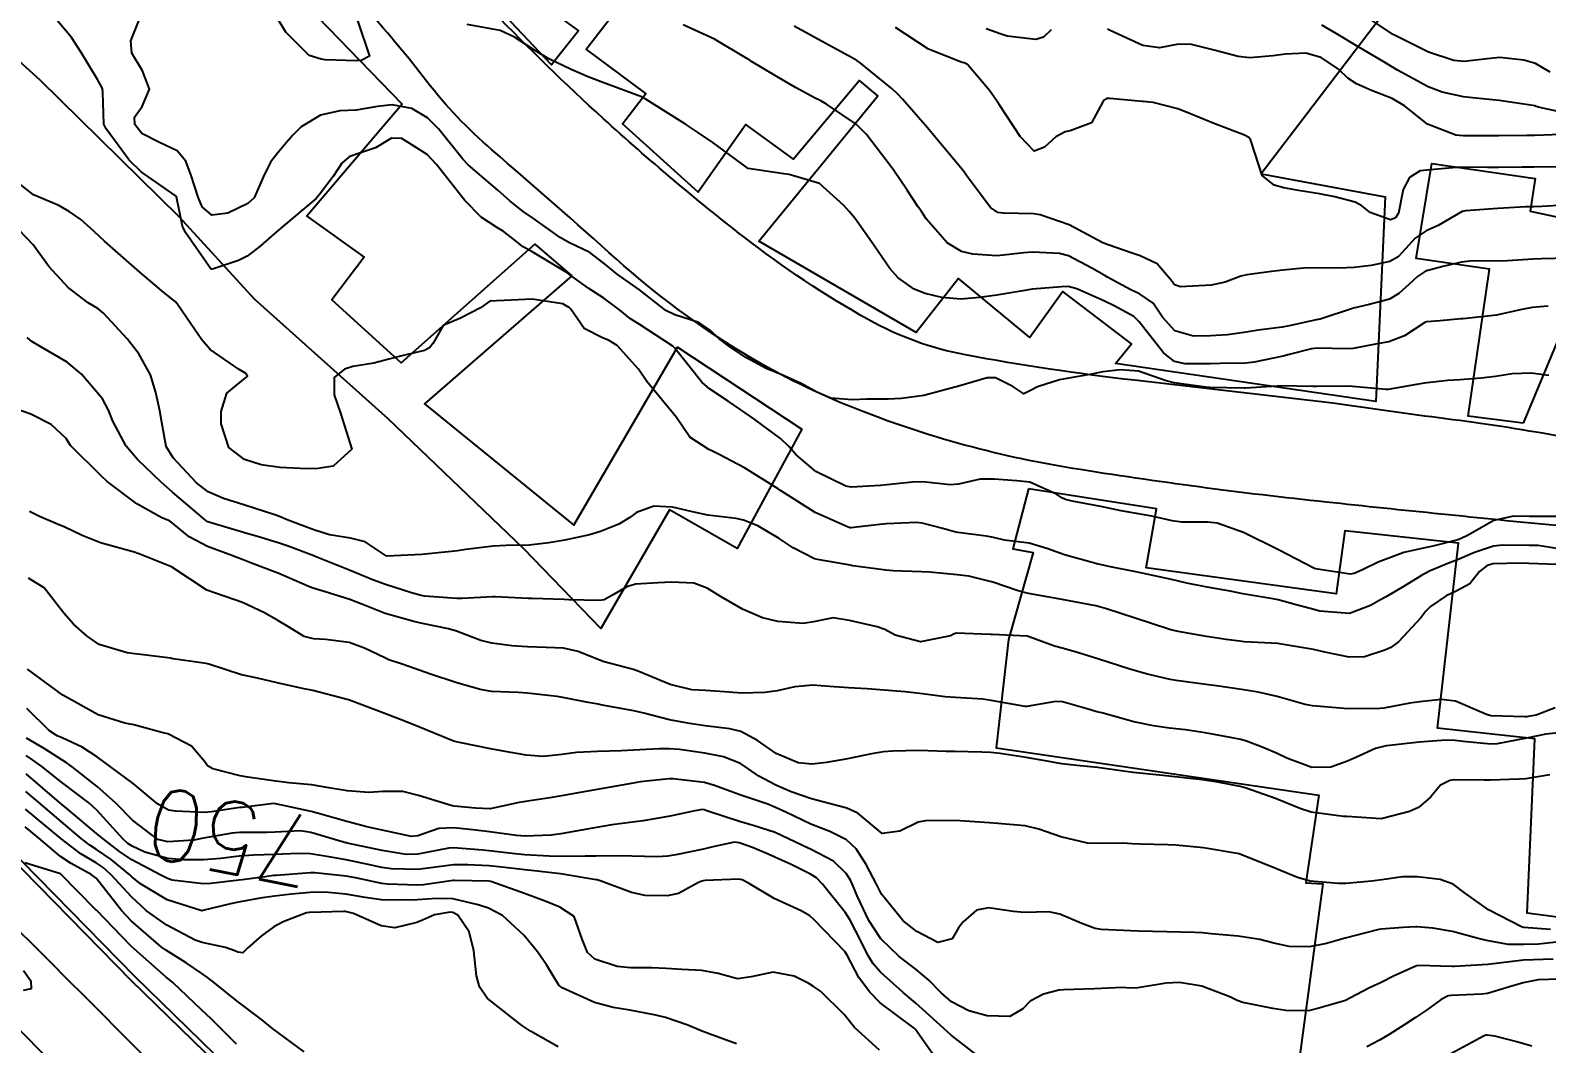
# Model space of a CAD drawing. Header units: metres. Extents: x 318500 to 325275, y 7408834 to 7428799.
# Drawn here: x 320126.9 to 320211.8, y 7410855.6 to 7410912.3 of the extents above; entities that cross this region are included whole.
import ezdxf
from ezdxf.enums import TextEntityAlignment as Align

# ---------------------------------------------------------------- set-up
doc = ezdxf.new("R2010")
doc.units = ezdxf.units.M
doc.header["$MEASUREMENT"] = 0
for name, color, linetype in [('Canaleta de Drenagem', 151, 'Continuous'), ('Cotas', 45, 'Continuous'), ('Curvas de Nivel 1m', 11, 'Continuous'), ('Curvas de Nivel 5m', 15, 'Continuous'), ('Edificações', 30, 'Continuous'), ('Linha Férrea', 20, 'Continuous'), ('Vias Primárias', 230, 'Continuous')]:
    doc.layers.add(name, color=color, linetype=linetype)
doc.styles.add('Style-STANDARD', font='STANDARD.shx')

msp = doc.modelspace()

# ---------------------------------------------------------------- linework, layer by layer
at = {"layer": 'Canaleta de Drenagem'}
for points in [[(320051.471, 7410943.227), (320053.167, 7410941.291), (320066.052, 7410926.459), (320080.409, 7410911.834), (320090.699, 7410901.694), (320109.066, 7410883.1), (320132.552, 7410859.148), (320142.208, 7410849.753, 0.059614), (320145.672, 7410847.106, -0.096877), (320147.919, 7410845.109), (320151.581, 7410841.142), (320162.317, 7410829.128), (320165.487, 7410825.806, 0.130609), (320166.723, 7410825.049, -0.093398), (320172.771, 7410821.934), (320174.042, 7410820.959), (320182.063, 7410815.136), (320187.493, 7410809.565), (320195.079, 7410801.384), (320198.405, 7410797.587, 0.385824), (320200.526, 7410797.342), (320216.392, 7410810.511)], [(320051.696, 7410943.425), (320053.393, 7410941.489), (320066.272, 7410926.663), (320080.621, 7410912.046), (320090.911, 7410901.907), (320109.28, 7410883.31), (320132.763, 7410859.36), (320142.417, 7410849.968, 0.059614), (320145.824, 7410847.365, -0.096433), (320148.149, 7410845.302), (320151.803, 7410841.344), (320162.538, 7410829.332), (320165.704, 7410826.013, 0.130609), (320166.809, 7410825.337, -0.093382), (320172.954, 7410822.171), (320174.221, 7410821.199), (320182.26, 7410815.364), (320187.71, 7410809.771), (320195.302, 7410801.585), (320198.63, 7410797.784, 0.383565), (320200.343, 7410797.58), (320216.2, 7410810.742)]]:
    msp.add_lwpolyline(points, format="xyb", dxfattribs=at)
at = {"layer": 'Curvas de Nivel 1m', "flags": 128}
for points, elevation in [([(320211.965, 7410893.015), (320210.977, 7410893.144), (320209.895, 7410893.112), (320208.974, 7410892.958), (320208.162, 7410892.862), (320206.971, 7410892.783), (320206.308, 7410892.742), (320204.967, 7410892.594), (320204.554, 7410892.516), (320202.962, 7410892.23), (320202.851, 7410892.233), (320200.964, 7410892.404), (320200.695, 7410892.424), (320198.963, 7410892.407), (320198.739, 7410892.406), (320196.964, 7410892.434), (320196.741, 7410892.426), (320194.961, 7410892.302), (320194.892, 7410892.3), (320192.961, 7410892.351), (320192.871, 7410892.351), (320190.965, 7410892.6), (320190.528, 7410892.725), (320188.974, 7410893.262), (320187.959, 7410893.342), (320186.973, 7410893.232), (320186.242, 7410893.076), (320184.967, 7410892.856), (320184.554, 7410892.778), (320183.32, 7410892.385), (320182.958, 7410892.199), (320182.552, 7410891.992), (320181.935, 7410892.405), (320180.967, 7410892.889), (320180.495, 7410892.896), (320178.96, 7410892.44), (320176.951, 7410891.9), (320175.704, 7410891.733), (320174.948, 7410891.693), (320173.763, 7410891.696), (320172.947, 7410891.658), (320171.737, 7410891.75), (320170.953, 7410892.085), (320170.076, 7410892.563), (320168.967, 7410893.067), (320168.165, 7410893.395), (320166.981, 7410894.018), (320166.083, 7410894.614), (320165.469, 7410895.097), (320164.999, 7410895.539), (320164.348, 7410895.984), (320163.008, 7410896.423), (320162.492, 7410896.665), (320161.027, 7410897.813), (320159.773, 7410898.699), (320159.049, 7410899.296), (320158.248, 7410899.912), (320157.066, 7410900.472), (320156.576, 7410900.745), (320155.08, 7410901.806), (320154.514, 7410902.198), (320153.79, 7410902.779), (320153.099, 7410903.399), (320151.421, 7410904.815), (320151.125, 7410905.128), (320149.776, 7410906.834), (320149.156, 7410907.451), (320148.273, 7410907.965), (320147.163, 7410908.175), (320146.351, 7410908.072), (320145.16, 7410907.871), (320144.233, 7410907.835), (320143.157, 7410907.591), (320142.076, 7410906.936), (320141.603, 7410906.483), (320141.135, 7410905.928), (320140.686, 7410905.397), (320140.365, 7410904.961), (320139.945, 7410904.13), (320139.439, 7410902.975), (320139.087, 7410902.643), (320137.973, 7410902.099), (320137.08, 7410901.986), (320136.531, 7410902.455), (320136.298, 7410903.012), (320135.918, 7410904.208), (320135.609, 7410905.023), (320135.128, 7410905.596), (320134.1, 7410906.081), (320133.143, 7410906.57), (320132.751, 7410907.064), (320132.735, 7410907.483), (320133.16, 7410908.077), (320133.577, 7410909.054), (320133.185, 7410910.085), (320132.59, 7410911.066), (320132.529, 7410911.748), (320133.058, 7410913.062)], 761), ([(320212.028, 7410910.008), (320211.207, 7410910.48), (320210.564, 7410910.672), (320209.212, 7410910.817), (320208.506, 7410910.755), (320207.208, 7410910.595), (320206.635, 7410910.652), (320205.215, 7410911.121), (320203.23, 7410912.12), (320201.249, 7410913.43)], 768), ([(320145.23, 7410912.9), (320145.905, 7410910.889), (320145.429, 7410910.664), (320145.196, 7410910.643), (320143.421, 7410910.694), (320143.197, 7410910.724), (320142.514, 7410910.93), (320141.219, 7410912.238), (320140.786, 7410912.957)], 762), ([(320211.919, 7410896.896), (320211.028, 7410896.824), (320210.36, 7410896.693), (320209.024, 7410896.403), (320207.152, 7410896.199), (320207.021, 7410896.187), (320205.869, 7410896.087), (320205.101, 7410896.017), (320205.018, 7410895.984), (320203.882, 7410895.236), (320203.002, 7410894.91), (320202.34, 7410894.79), (320200.996, 7410894.538), (320200.64, 7410894.51), (320198.995, 7410894.543), (320198.666, 7410894.513), (320197.41, 7410894.196), (320197.079, 7410894.108), (320196.988, 7410894.089), (320195.448, 7410893.758), (320194.982, 7410893.706), (320193.551, 7410893.682), (320192.981, 7410893.675), (320191.593, 7410893.662), (320190.983, 7410893.805), (320190.372, 7410894.289), (320189.016, 7410896.029), (320188.705, 7410896.315), (320187.613, 7410896.918), (320187.029, 7410897.207), (320185.513, 7410897.878), (320185.036, 7410897.997), (320184.661, 7410897.991), (320183.035, 7410897.846), (320182.378, 7410897.745), (320181.031, 7410897.52), (320180.073, 7410897.386), (320179.029, 7410897.293), (320177.957, 7410897.384), (320177.031, 7410897.61), (320176.413, 7410897.859), (320175.512, 7410898.493), (320175.048, 7410899.005), (320174.016, 7410900.511), (320173.083, 7410901.831), (320172.763, 7410902.201), (320172.465, 7410902.529), (320171.108, 7410903.777), (320169.416, 7410904.275), (320169.116, 7410904.304), (320167.12, 7410904.6), (320165.141, 7410906.057), (320164.279, 7410906.643), (320163.594, 7410907.093), (320163.157, 7410907.371), (320161.345, 7410908.502), (320161.169, 7410908.609), (320161.121, 7410908.632), (320160.987, 7410908.683), (320159.179, 7410909.341), (320158.193, 7410909.717), (320157.191, 7410910.144), (320155.948, 7410910.753), (320155.207, 7410911.199), (320154.026, 7410911.97), (320153.223, 7410912.338), (320151.373, 7410912.673)], 762), ([(320213.064, 7410899.593), (320211.521, 7410899.555), (320211.063, 7410899.536), (320209.649, 7410899.446), (320209.061, 7410899.417), (320207.677, 7410899.444), (320207.059, 7410899.364), (320206.024, 7410899.117), (320205.051, 7410898.856), (320204.597, 7410898.554), (320204.107, 7410898.109), (320203.548, 7410897.602), (320203.032, 7410897.285), (320201.889, 7410896.998), (320201.026, 7410896.78), (320199.141, 7410896.178), (320199.048, 7410896.151), (320199.019, 7410896.146), (320197.414, 7410895.796), (320197.013, 7410895.728), (320195.677, 7410895.553), (320195.008, 7410895.437), (320193.963, 7410895.288), (320193.005, 7410895.242), (320192.048, 7410895.226), (320191.009, 7410895.515), (320190.319, 7410896.291), (320189.79, 7410897.061), (320189.033, 7410897.592), (320188.54, 7410897.823), (320187.567, 7410898.332), (320187.232, 7410898.526), (320187.044, 7410898.636), (320186.366, 7410899.031), (320185.06, 7410899.717), (320184.544, 7410899.85), (320183.063, 7410899.927), (320182.549, 7410899.885), (320181.06, 7410899.724), (320179.691, 7410899.803), (320179.063, 7410899.953), (320178.249, 7410900.452), (320177.09, 7410901.785), (320176.814, 7410902.192), (320176.623, 7410902.477), (320176.013, 7410903.396), (320175.267, 7410904.498), (320175.123, 7410904.706), (320173.747, 7410906.514), (320173.159, 7410907.096), (320171.502, 7410908.218), (320171.178, 7410908.404), (320171.079, 7410908.452), (320170.873, 7410908.555), (320169.759, 7410909.152), (320169.183, 7410909.476), (320167.307, 7410910.599), (320167.201, 7410910.666), (320167.039, 7410910.766), (320165.218, 7410911.844), (320163.476, 7410912.656)], 763), ([(320213.106, 7410902.577), (320211.565, 7410902.474), (320211.105, 7410902.47), (320210.665, 7410902.464), (320209.103, 7410902.373), (320207.282, 7410902.247), (320207.101, 7410902.202), (320206.876, 7410902.073), (320205.768, 7410901.411), (320205.085, 7410901.114), (320204.471, 7410900.714), (320203.927, 7410900.111), (320203.522, 7410899.656), (320203.059, 7410899.396), (320202.011, 7410899.181), (320201.054, 7410899.056), (320200.193, 7410899.023), (320199.053, 7410899.052), (320198.209, 7410899.032), (320197.051, 7410898.909), (320196.426, 7410898.833), (320195.046, 7410898.648), (320194.701, 7410898.579), (320193.828, 7410898.248), (320193.038, 7410898.075), (320191.333, 7410897.981), (320191.038, 7410898.071), (320190.934, 7410898.176), (320190.856, 7410898.283), (320190.027, 7410899.268), (320189.061, 7410899.721), (320188.622, 7410899.876), (320187.272, 7410900.337), (320187.071, 7410900.401), (320186.941, 7410900.473), (320185.086, 7410901.454), (320183.466, 7410902.013), (320183.095, 7410902.067), (320181.409, 7410902.101), (320181.096, 7410902.152), (320180.688, 7410902.424), (320179.386, 7410904.169), (320179.192, 7410904.439), (320179.121, 7410904.532), (320177.517, 7410906.464), (320177.156, 7410906.881), (320175.747, 7410908.491), (320175.483, 7410908.795), (320175.186, 7410909.076), (320173.387, 7410910.518), (320173.202, 7410910.647), (320172.93, 7410910.798), (320171.218, 7410911.73), (320169.681, 7410912.573)], 764), ([(320184.086, 7410912.377), (320183.647, 7410911.961), (320183.222, 7410911.836), (320181.615, 7410912.023), (320181.226, 7410912.141), (320180.44, 7410912.428)], 766), ([(320212.644, 7410906.511), (320211.157, 7410906.465), (320210.729, 7410906.451), (320209.156, 7410906.44), (320208.768, 7410906.434), (320207.155, 7410906.433), (320206.757, 7410906.475), (320205.165, 7410907.096), (320203.872, 7410908.113), (320203.184, 7410908.53), (320202.029, 7410908.978), (320201.192, 7410909.347), (320200.704, 7410909.666), (320200.178, 7410910.165), (320199.21, 7410910.822), (320198.342, 7410911.06), (320197.212, 7410911.013), (320196.501, 7410910.92), (320195.209, 7410910.811), (320194.566, 7410910.883), (320193.215, 7410911.231), (320191.94, 7410911.552), (320191.219, 7410911.567), (320190.151, 7410911.361), (320189.218, 7410911.496), (320187.38, 7410912.338), (320187.231, 7410912.415)], 766), ([(320213.175, 7410907.648), (320211.457, 7410908.016), (320211.245, 7410908.083), (320211.181, 7410908.109), (320211.061, 7410908.142), (320209.184, 7410908.417), (320207.683, 7410908.561), (320207.185, 7410908.619), (320205.981, 7410908.881), (320205.191, 7410909.177), (320203.472, 7410910.117), (320203.202, 7410910.282), (320202.816, 7410910.516), (320201.22, 7410911.465), (320200.049, 7410912.168), (320199.237, 7410912.637)], 767), ([(320212.849, 7410883.249), (320211.363, 7410883.495), (320210.852, 7410883.505), (320209.366, 7410883.519), (320208.851, 7410883.462), (320207.793, 7410883.109), (320206.839, 7410882.703), (320206.385, 7410882.526), (320205.308, 7410882.085), (320204.996, 7410881.92), (320204.826, 7410881.816), (320203.762, 7410881.159), (320202.807, 7410880.605), (320202.491, 7410880.438), (320201.96, 7410880.133), (320200.795, 7410879.695), (320199.133, 7410879.83), (320198.797, 7410879.917), (320198.596, 7410879.971), (320197.8, 7410880.185), (320196.804, 7410880.453), (320196.493, 7410880.517), (320194.809, 7410880.8), (320194.108, 7410880.939), (320192.814, 7410881.172), (320191.69, 7410881.393), (320190.82, 7410881.594), (320189.175, 7410881.954), (320188.826, 7410882.026), (320187.315, 7410882.325), (320186.831, 7410882.426), (320186.708, 7410882.456), (320184.839, 7410882.967), (320183.899, 7410883.319), (320182.849, 7410883.629), (320181.466, 7410883.795), (320180.853, 7410883.938), (320180.46, 7410884.03), (320178.848, 7410884.22), (320178.662, 7410884.257), (320178.009, 7410884.453), (320176.854, 7410884.758), (320176.545, 7410884.784), (320174.853, 7410884.712), (320174.657, 7410884.698), (320173.184, 7410884.517), (320172.889, 7410884.48), (320172.85, 7410884.48), (320172.816, 7410884.487), (320172.706, 7410884.522), (320170.862, 7410885.348), (320168.916, 7410886.579), (320168.88, 7410886.606), (320168.785, 7410886.678), (320166.899, 7410887.849), (320165.443, 7410888.622), (320165.082, 7410888.797), (320164.913, 7410888.88), (320163.837, 7410889.564), (320163.098, 7410890.657), (320162.933, 7410890.879), (320161.445, 7410892.675), (320160.97, 7410893.374), (320159.783, 7410894.698), (320159.28, 7410894.993), (320158.994, 7410895.112), (320157.928, 7410895.655), (320157.171, 7410896.738), (320157.089, 7410896.817), (320157.012, 7410896.864), (320156.726, 7410897.032), (320155.018, 7410897.293), (320153.443, 7410897.21), (320153.016, 7410897.206), (320152.639, 7410897.173), (320152.116, 7410896.803), (320151.004, 7410896.228), (320150.02, 7410895.809), (320149.465, 7410894.835), (320149.264, 7410894.559), (320148.984, 7410894.409), (320147.716, 7410894.122), (320146.976, 7410893.925), (320146.139, 7410893.716), (320144.969, 7410893.518), (320144.495, 7410893.377), (320143.931, 7410892.91), (320143.916, 7410891.94), (320144.285, 7410890.906), (320144.91, 7410888.9), (320143.865, 7410887.941), (320142.893, 7410887.794), (320142.022, 7410887.804), (320140.894, 7410887.872), (320139.837, 7410888.024), (320138.9, 7410888.305), (320138.021, 7410888.989), (320137.601, 7410890.315), (320137.593, 7410890.993), (320137.904, 7410892.032), (320138.959, 7410892.886), (320139.022, 7410892.916), (320139.078, 7410892.978), (320138.962, 7410893.143), (320138.603, 7410893.346), (320136.982, 7410894.466), (320136.508, 7410895.007), (320135.9, 7410895.917), (320135.136, 7410897.028), (320135.012, 7410897.154), (320134.387, 7410897.672), (320133.036, 7410898.809), (320132.748, 7410899.063), (320131.062, 7410900.531), (320130.479, 7410901.089), (320129.731, 7410901.755), (320129.081, 7410902.203), (320128.511, 7410902.545), (320127.09, 7410903.14), (320125.113, 7410904.686)], 759), ([(320212.387, 7410882.444), (320210.837, 7410882.491), (320210.353, 7410882.501), (320208.836, 7410882.463), (320208.504, 7410882.376), (320208.067, 7410882.051), (320207.531, 7410881.348), (320206.813, 7410880.966), (320206.199, 7410880.686), (320205.324, 7410880.085), (320205.069, 7410879.815), (320204.794, 7410879.443), (320203.529, 7410878.109), (320203.104, 7410877.786), (320202.773, 7410877.638), (320201.635, 7410877.269), (320200.766, 7410877.243), (320199.404, 7410877.53), (320198.773, 7410877.673), (320196.992, 7410877.981), (320196.777, 7410878.004), (320194.896, 7410878.11), (320194.778, 7410878.124), (320193.877, 7410878.239), (320192.781, 7410878.396), (320191.189, 7410878.678), (320190.785, 7410878.782), (320189.643, 7410879.152), (320188.791, 7410879.425), (320187.176, 7410879.947), (320186.797, 7410880.065), (320186.588, 7410880.123), (320185.384, 7410880.351), (320184.801, 7410880.451), (320184.692, 7410880.471), (320182.806, 7410880.806), (320182.241, 7410880.963), (320180.815, 7410881.442), (320179.47, 7410881.78), (320178.821, 7410881.864), (320177.287, 7410882), (320176.823, 7410882.016), (320175.24, 7410882.078), (320174.824, 7410882.126), (320172.978, 7410882.367), (320172.828, 7410882.39), (320172.073, 7410882.531), (320170.991, 7410882.707), (320170.832, 7410882.753), (320169.639, 7410883.369), (320168.843, 7410883.89), (320167.647, 7410884.592), (320166.855, 7410884.922), (320166.445, 7410885.017), (320164.859, 7410885.2), (320164.163, 7410885.338), (320162.865, 7410885.642), (320161.829, 7410885.707), (320160.86, 7410885.339), (320160.482, 7410885.059), (320159.863, 7410884.695), (320158.846, 7410884.28), (320158.228, 7410884.103), (320156.841, 7410883.795), (320155.949, 7410883.639), (320154.838, 7410883.524), (320153.549, 7410883.492), (320152.837, 7410883.47), (320151.301, 7410883.279), (320150.834, 7410883.204), (320150.5, 7410883.157), (320148.832, 7410883.004), (320146.87, 7410882.909), (320146.831, 7410882.927), (320145.662, 7410883.712), (320144.84, 7410883.914), (320143.662, 7410884.092), (320142.844, 7410884.351), (320142.426, 7410884.506), (320141.294, 7410884.943), (320140.853, 7410885.119), (320140.601, 7410885.207), (320138.862, 7410885.774), (320137.725, 7410886.134), (320136.873, 7410886.503), (320136.218, 7410887.01), (320134.901, 7410888.402), (320134.512, 7410889.036), (320134.268, 7410890.384), (320134.157, 7410891.042), (320133.93, 7410892.061), (320133.644, 7410893.05), (320132.977, 7410894.222), (320132.326, 7410895.067), (320131.004, 7410896.501), (320130.682, 7410896.76), (320130.147, 7410897.093), (320129.023, 7410897.952), (320127.935, 7410899.127), (320127.058, 7410900.34), (320126.273, 7410901.148)], 758), ([(320212.314, 7410874.407), (320211.24, 7410874.005), (320210.802, 7410873.926), (320210.719, 7410873.914), (320210.607, 7410873.9), (320208.719, 7410873.963), (320208.65, 7410873.972), (320208.458, 7410874.044), (320206.731, 7410874.785), (320205.935, 7410874.875), (320204.73, 7410874.744), (320204.163, 7410874.663), (320202.724, 7410874.391), (320202.484, 7410874.363), (320200.723, 7410874.36), (320200.503, 7410874.373), (320198.725, 7410874.517), (320198.304, 7410874.599), (320196.733, 7410875.044), (320195.67, 7410875.282), (320194.738, 7410875.436), (320193.345, 7410875.64), (320192.742, 7410875.719), (320191.085, 7410875.934), (320190.746, 7410875.992), (320189.47, 7410876.299), (320188.753, 7410876.493), (320188.497, 7410876.569), (320186.762, 7410877.128), (320185.621, 7410877.494), (320184.771, 7410877.73), (320184.269, 7410877.864), (320182.853, 7410878.389), (320182.789, 7410878.408), (320182.77, 7410878.415), (320182.741, 7410878.42), (320180.772, 7410878.514), (320180.667, 7410878.516), (320178.772, 7410878.586), (320178.658, 7410878.555), (320178.439, 7410878.445), (320176.766, 7410878.103), (320175.336, 7410878.484), (320174.774, 7410878.787), (320174.329, 7410878.944), (320172.782, 7410879.307), (320171.877, 7410879.441), (320170.78, 7410879.227), (320170.201, 7410879.136), (320168.78, 7410879.251), (320167.912, 7410879.454), (320166.79, 7410879.926), (320165.599, 7410880.618), (320164.807, 7410881.112), (320164.064, 7410881.389), (320162.812, 7410881.455), (320162.076, 7410881.402), (320160.81, 7410881.326), (320160.313, 7410881.182), (320159.469, 7410880.7), (320159.042, 7410880.46), (320158.796, 7410880.425), (320157.07, 7410880.462), (320156.796, 7410880.471), (320155.021, 7410880.533), (320154.797, 7410880.539), (320152.966, 7410880.619), (320152.797, 7410880.618), (320151.084, 7410880.527), (320150.796, 7410880.536), (320148.975, 7410880.66), (320148.798, 7410880.694), (320148.26, 7410880.848), (320146.807, 7410881.314), (320146.126, 7410881.564), (320144.818, 7410882.096), (320142.858, 7410882.891), (320142.83, 7410882.904), (320142.782, 7410882.921), (320141.347, 7410883.454), (320140.837, 7410883.629), (320139.813, 7410883.939), (320138.843, 7410884.23), (320137.09, 7410884.755), (320136.848, 7410884.833), (320136.74, 7410884.892), (320136.602, 7410885.004), (320134.872, 7410886.483), (320134.238, 7410887.04), (320132.899, 7410888.322), (320132.279, 7410889.066), (320131.53, 7410890.468), (320131.277, 7410891.077), (320130.939, 7410891.704), (320129.767, 7410893.098), (320128.97, 7410893.767), (320127.494, 7410894.62), (320126.987, 7410894.917), (320126.72, 7410895.143)], 757), ([(320212.71, 7410873.019), (320211.783, 7410872.926), (320210.707, 7410872.718), (320209.059, 7410872.39), (320208.703, 7410872.366), (320207.165, 7410872.524), (320206.705, 7410872.58), (320206.184, 7410872.596), (320204.704, 7410872.479), (320202.864, 7410872.28), (320202.701, 7410872.253), (320202.256, 7410872.127), (320201.18, 7410871.655), (320200.689, 7410871.42), (320199.749, 7410871.094), (320198.684, 7410871.075), (320197.288, 7410871.594), (320196.695, 7410871.878), (320195.903, 7410872.212), (320195.023, 7410872.545), (320194.704, 7410872.635), (320194.213, 7410872.727), (320192.708, 7410873.017), (320191.614, 7410873.171), (320190.71, 7410873.267), (320189.81, 7410873.393), (320188.713, 7410873.628), (320186.917, 7410874.129), (320186.718, 7410874.175), (320186.589, 7410874.202), (320186.153, 7410874.339), (320184.726, 7410874.746), (320184.321, 7410874.771), (320182.721, 7410874.479), (320182.634, 7410874.478), (320180.726, 7410874.822), (320180.257, 7410874.888), (320178.728, 7410874.981), (320178.144, 7410875.034), (320176.731, 7410875.218), (320175.914, 7410875.296), (320174.734, 7410875.393), (320173.77, 7410875.469), (320172.735, 7410875.525), (320171.662, 7410875.61), (320170.737, 7410875.67), (320169.718, 7410875.577), (320168.732, 7410875.37), (320168.038, 7410875.273), (320166.73, 7410875.234), (320166.055, 7410875.285), (320164.731, 7410875.377), (320163.95, 7410875.419), (320162.736, 7410875.714), (320160.982, 7410876.441), (320160.748, 7410876.528), (320160.178, 7410876.689), (320159.039, 7410876.992), (320158.754, 7410877.101), (320157.598, 7410877.561), (320156.76, 7410877.741), (320155.8, 7410877.789), (320154.761, 7410877.831), (320153.878, 7410877.89), (320152.762, 7410878.029), (320152.147, 7410878.183), (320150.769, 7410878.697), (320150.321, 7410878.824), (320148.775, 7410879.153), (320148.385, 7410879.237), (320146.782, 7410879.693), (320145.47, 7410880.209), (320144.794, 7410880.476), (320143.363, 7410880.914), (320142.802, 7410881.085), (320142.541, 7410881.187), (320140.815, 7410881.924), (320139.288, 7410882.508), (320138.826, 7410882.687), (320138.037, 7410882.988), (320136.834, 7410883.436), (320135.807, 7410883.983), (320134.847, 7410884.777), (320134.694, 7410884.877), (320134.266, 7410885.039), (320132.862, 7410885.838), (320131.208, 7410887.077), (320130.884, 7410887.372), (320129.163, 7410889.106), (320129.057, 7410889.253), (320128.914, 7410889.499), (320128.081, 7410890.282), (320126.927, 7410890.857), (320126.08, 7410891.148)], 756), ([(320212.045, 7410861.995), (320210.561, 7410862.108), (320210.426, 7410862.149), (320208.576, 7410863.094), (320207.222, 7410864.061), (320206.597, 7410864.537), (320205.873, 7410864.806), (320204.603, 7410864.954), (320203.759, 7410864.946), (320202.6, 7410864.776), (320202.024, 7410864.703), (320200.596, 7410864.578), (320200.183, 7410864.568), (320198.598, 7410864.699), (320197.881, 7410864.9), (320196.608, 7410865.429), (320194.62, 7410866.23), (320192.623, 7410866.574), (320191.065, 7410866.714), (320190.625, 7410866.735), (320189.083, 7410866.769), (320188.617, 7410866.794), (320188.106, 7410866.827), (320186.617, 7410866.807), (320186.118, 7410866.837), (320184.622, 7410867.192), (320183.4, 7410867.607), (320182.631, 7410867.807), (320181.103, 7410867.936), (320180.633, 7410867.969), (320178.983, 7410868.086), (320178.635, 7410868.098), (320177.02, 7410868.078), (320176.633, 7410868.002), (320175.608, 7410867.498), (320174.623, 7410867.379), (320173.247, 7410868.511), (320172.644, 7410868.8), (320172.285, 7410868.885), (320170.651, 7410869.312), (320169.511, 7410869.707), (320168.663, 7410870.078), (320167.715, 7410870.584), (320167.094, 7410871.014), (320166.677, 7410871.283), (320165.723, 7410871.657), (320164.682, 7410871.872), (320163.262, 7410872.067), (320162.685, 7410872.109), (320162.131, 7410872.105), (320160.684, 7410872.048), (320160.002, 7410872.009), (320158.682, 7410871.956), (320157.501, 7410871.903), (320156.681, 7410871.797), (320155.623, 7410871.689), (320154.68, 7410871.76), (320153.819, 7410871.911), (320152.683, 7410872.121), (320151.044, 7410872.449), (320150.687, 7410872.528), (320150.473, 7410872.599), (320149.931, 7410872.821), (320148.697, 7410873.318), (320147.919, 7410873.635), (320146.709, 7410874.105), (320144.786, 7410874.832), (320144.719, 7410874.858), (320144.575, 7410874.901), (320142.727, 7410875.384), (320142.158, 7410875.499), (320140.733, 7410875.805), (320139.628, 7410876.075), (320138.739, 7410876.26), (320136.9, 7410876.846), (320136.748, 7410876.888), (320135.977, 7410877.012), (320134.886, 7410877.162), (320134.752, 7410877.184), (320133.101, 7410877.402), (320132.754, 7410877.437), (320132.33, 7410877.489), (320130.759, 7410877.964), (320130.098, 7410878.424), (320129.323, 7410879.102), (320128.779, 7410879.716), (320127.683, 7410881.127), (320126.808, 7410881.679)], 754), ([(320212.553, 7410861.315), (320211.37, 7410861.184), (320210.552, 7410861.161), (320209.695, 7410861.166), (320208.553, 7410861.355), (320207.997, 7410861.491), (320206.558, 7410861.886), (320205.46, 7410862.081), (320204.561, 7410862.142), (320204.509, 7410862.142), (320203.79, 7410862.102), (320202.559, 7410862.02), (320202.437, 7410862), (320200.554, 7410861.52), (320199.503, 7410861.208), (320198.548, 7410861.018), (320197.405, 7410861.044), (320196.55, 7410861.238), (320195.769, 7410861.432), (320194.551, 7410861.629), (320193.041, 7410861.757), (320192.553, 7410861.802), (320192.132, 7410861.834), (320190.554, 7410861.865), (320188.954, 7410861.904), (320188.554, 7410861.918), (320186.885, 7410861.997), (320186.556, 7410862.056), (320185.794, 7410862.341), (320184.567, 7410862.854), (320183.96, 7410862.978), (320182.568, 7410862.944), (320181.966, 7410862.999), (320180.572, 7410863.211), (320179.907, 7410863.083), (320179.146, 7410862.431), (320178.899, 7410862.091), (320178.546, 7410861.476), (320177.728, 7410861.267), (320176.551, 7410861.884), (320175.787, 7410862.478), (320174.582, 7410863.971), (320174.314, 7410864.494), (320173.728, 7410865.63), (320173.153, 7410866.512), (320172.618, 7410867.023), (320171.68, 7410867.479), (320170.63, 7410867.899), (320169.215, 7410868.564), (320168.644, 7410868.837), (320168.206, 7410869.017), (320166.654, 7410869.541), (320165.217, 7410870.067), (320164.664, 7410870.223), (320162.883, 7410870.432), (320162.667, 7410870.431), (320161.081, 7410870.257), (320160.663, 7410870.194), (320159.396, 7410869.962), (320158.657, 7410869.832), (320157.708, 7410869.665), (320156.651, 7410869.486), (320156.012, 7410869.378), (320154.646, 7410869.172), (320154.293, 7410869.117), (320152.82, 7410868.787), (320152.668, 7410868.761), (320152.64, 7410868.763), (320151.84, 7410868.798), (320150.641, 7410868.896), (320150.54, 7410868.913), (320148.65, 7410869.509), (320147.777, 7410869.729), (320146.653, 7410869.723), (320145.867, 7410869.663), (320144.653, 7410869.762), (320143.622, 7410869.939), (320142.658, 7410870.106), (320141.387, 7410870.211), (320140.66, 7410870.298), (320139.093, 7410870.536), (320138.664, 7410870.6), (320137.136, 7410870.993), (320136.829, 7410871.156), (320136.674, 7410871.383), (320135.925, 7410872.254), (320134.689, 7410872.918), (320134.603, 7410872.946), (320134.277, 7410873.036), (320132.696, 7410873.449), (320132.206, 7410873.556), (320130.704, 7410874.024), (320128.72, 7410875.11), (320126.741, 7410876.568)], 753), ([(320212.208, 7410860.329), (320210.543, 7410860.274), (320208.54, 7410860.04), (320206.677, 7410859.929), (320206.538, 7410859.93), (320204.651, 7410859.977), (320204.538, 7410859.963), (320203.262, 7410859.376), (320202.523, 7410859.017), (320201.917, 7410858.731), (320200.813, 7410858.145), (320200.615, 7410858.042), (320200.508, 7410858.003), (320199.079, 7410857.586), (320198.499, 7410857.448), (320197.226, 7410857.462), (320196.501, 7410857.579), (320194.823, 7410857.907), (320194.507, 7410858.026), (320194.097, 7410858.234), (320192.516, 7410858.822), (320191.27, 7410859.022), (320190.517, 7410858.993), (320188.944, 7410858.733), (320188.514, 7410858.713), (320188.083, 7410858.746), (320186.513, 7410858.669), (320184.775, 7410858.619), (320184.512, 7410858.598), (320183.662, 7410858.373), (320182.903, 7410857.985), (320182.498, 7410857.558), (320181.759, 7410857.13), (320180.491, 7410857.162), (320179.48, 7410857.44), (320178.503, 7410857.956), (320177.916, 7410858.449), (320177.224, 7410859.167), (320176.523, 7410859.752), (320175.573, 7410860.48), (320174.545, 7410861.479), (320173.868, 7410862.5), (320173.216, 7410863.875), (320172.957, 7410864.514), (320172.838, 7410864.762), (320172.596, 7410865.135), (320171.889, 7410865.817), (320170.609, 7410866.488), (320170.48, 7410866.551), (320168.623, 7410867.423), (320167.393, 7410867.825), (320166.632, 7410868.041), (320164.857, 7410868.627), (320164.641, 7410868.701), (320164.563, 7410868.709), (320164.129, 7410868.635), (320162.905, 7410868.378), (320162.635, 7410868.32), (320161.222, 7410868.08), (320160.63, 7410868.009), (320159.473, 7410867.852), (320158.625, 7410867.71), (320157.783, 7410867.558), (320156.619, 7410867.346), (320156.071, 7410867.286), (320154.617, 7410867.221), (320154.131, 7410867.254), (320152.62, 7410867.463), (320151.86, 7410867.559), (320150.623, 7410867.687), (320149.791, 7410867.654), (320148.616, 7410867.235), (320148.257, 7410867.203), (320146.62, 7410867.555), (320145.755, 7410867.747), (320144.627, 7410868.04), (320143.052, 7410868.496), (320142.635, 7410868.601), (320141.083, 7410868.943), (320140.641, 7410869.038), (320140.548, 7410869.045), (320139.791, 7410868.958), (320138.772, 7410868.835), (320138.638, 7410868.821), (320137.048, 7410868.58), (320136.633, 7410868.554), (320135.038, 7410868.62), (320134.635, 7410868.685), (320134.022, 7410869.036), (320132.657, 7410870.173), (320131.453, 7410871.072), (320130.676, 7410871.642), (320129.804, 7410872.216), (320128.686, 7410872.725), (320128.416, 7410872.843), (320127.971, 7410873.121), (320126.708, 7410874.372)], 752), ([(320179.884, 7410854.994), (320178.475, 7410856.075), (320178.063, 7410856.446), (320176.501, 7410857.867), (320175.792, 7410858.477), (320174.521, 7410859.607), (320174.104, 7410860.074), (320173.852, 7410860.5), (320173.128, 7410861.935), (320172.82, 7410862.516), (320172.566, 7410862.931), (320171.28, 7410864.54), (320170.93, 7410864.882), (320170.595, 7410865.095), (320169.518, 7410865.643), (320168.605, 7410866.051), (320168.237, 7410866.207), (320167.361, 7410866.589), (320166.614, 7410866.843), (320166.337, 7410866.881), (320165.135, 7410866.622), (320164.609, 7410866.496), (320163.068, 7410866.183), (320162.605, 7410866.107), (320162.016, 7410866.071), (320160.604, 7410866.101), (320160.029, 7410866.114), (320158.604, 7410866.1), (320157.983, 7410866.096), (320156.604, 7410866.092), (320155.971, 7410866.107), (320154.604, 7410866.176), (320154.062, 7410866.226), (320152.606, 7410866.41), (320152.259, 7410866.446), (320150.608, 7410866.579), (320150.35, 7410866.556), (320148.604, 7410866.209), (320147.949, 7410866.196), (320146.605, 7410866.415), (320144.659, 7410866.84), (320144.61, 7410866.852), (320144.576, 7410866.857), (320144.455, 7410866.892), (320142.618, 7410867.423), (320142.032, 7410867.516), (320140.617, 7410867.443), (320140.15, 7410867.422), (320138.617, 7410867.421), (320138.209, 7410867.384), (320136.612, 7410867.114), (320136.517, 7410867.096), (320136.071, 7410867.008), (320134.609, 7410866.902), (320134.044, 7410867.036), (320132.626, 7410868.125), (320131.69, 7410869.064), (320130.654, 7410870.011), (320129.257, 7410871.101), (320128.911, 7410871.345), (320128.674, 7410871.506), (320127.683, 7410872.128), (320126.686, 7410872.706)], 751), ([(320174.461, 7410855.247), (320173.075, 7410856.511), (320172.491, 7410857.238), (320171.162, 7410858.54), (320170.771, 7410858.805), (320170.514, 7410858.967), (320169.69, 7410859.386), (320168.52, 7410859.615), (320167.274, 7410859.345), (320166.516, 7410859.244), (320165.436, 7410859.533), (320164.521, 7410859.7), (320163.4, 7410859.763), (320162.522, 7410859.816), (320161.716, 7410859.856), (320160.522, 7410859.858), (320159.765, 7410859.934), (320158.526, 7410860.335), (320158.105, 7410860.714), (320157.806, 7410861.452), (320157.358, 7410862.722), (320156.568, 7410863.248), (320155.737, 7410863.578), (320154.579, 7410864.014), (320152.694, 7410864.683), (320152.589, 7410864.703), (320150.657, 7410864.741), (320150.589, 7410864.733), (320148.918, 7410864.502), (320148.585, 7410864.482), (320146.915, 7410864.535), (320146.585, 7410864.568), (320145.115, 7410864.885), (320144.591, 7410864.975), (320142.839, 7410865.163), (320142.592, 7410865.167), (320140.667, 7410865.025), (320140.591, 7410865.019), (320140.525, 7410865.017), (320140.06, 7410864.955), (320138.773, 7410864.782), (320138.587, 7410864.758), (320137.011, 7410864.566), (320136.583, 7410864.552), (320134.85, 7410864.762), (320134.587, 7410864.848), (320134.213, 7410865.034), (320132.598, 7410865.896), (320131.903, 7410866.36), (320130.979, 7410867.074), (320130.614, 7410867.378), (320129.056, 7410868.682), (320128.639, 7410869.029), (320128.545, 7410869.111), (320126.664, 7410870.709)], 749), ([(320166.465, 7410855.596), (320164.936, 7410856.16), (320164.475, 7410856.327), (320163.729, 7410856.638), (320162.486, 7410857.072), (320161.942, 7410857.205), (320160.492, 7410857.477), (320159.553, 7410857.635), (320158.498, 7410857.909), (320156.692, 7410858.728), (320156.512, 7410858.886), (320155.81, 7410860.028), (320155.318, 7410860.748), (320154.544, 7410861.671), (320153.347, 7410862.778), (320152.566, 7410863.196), (320151.983, 7410863.382), (320150.574, 7410863.715), (320149.656, 7410863.741), (320148.572, 7410863.661), (320147.785, 7410863.639), (320146.572, 7410863.659), (320145.668, 7410863.785), (320144.576, 7410863.981), (320143.402, 7410864.083), (320142.577, 7410864.069), (320141.533, 7410863.979), (320140.574, 7410863.871), (320139.777, 7410863.753), (320138.568, 7410863.527), (320138.114, 7410863.43), (320136.561, 7410863.053), (320136.511, 7410863.05), (320134.569, 7410863.66), (320133.067, 7410864.561), (320132.588, 7410864.947), (320132.471, 7410865.052), (320131.439, 7410865.908), (320130.604, 7410866.485), (320130.238, 7410866.717), (320129.746, 7410867.093), (320128.624, 7410868.052), (320127.356, 7410869.123), (320126.649, 7410869.722)], 748), ([(320156.461, 7410855.432), (320154.92, 7410856.307), (320154.478, 7410856.612), (320154.253, 7410856.763), (320152.501, 7410858.16), (320152.069, 7410858.794), (320151.902, 7410859.41), (320151.754, 7410860.798), (320151.483, 7410861.864), (320150.856, 7410862.807), (320150.562, 7410862.951), (320150.414, 7410862.961), (320149.552, 7410862.825), (320148.874, 7410862.516), (320148.553, 7410862.395), (320147.314, 7410862.093), (320146.55, 7410862.209), (320145.008, 7410862.886), (320144.562, 7410863.003), (320144.44, 7410863.014), (320142.56, 7410862.953), (320142.532, 7410862.949), (320142.368, 7410862.923), (320141.072, 7410862.423), (320140.548, 7410862.142), (320139.851, 7410861.646), (320139.093, 7410860.964), (320138.799, 7410860.696), (320138.528, 7410860.733), (320138.366, 7410860.81), (320137.83, 7410860.981), (320136.534, 7410861.27), (320136.136, 7410861.407), (320134.548, 7410862.231), (320133.419, 7410863.041), (320132.572, 7410863.827), (320131.429, 7410865.067), (320130.993, 7410865.473), (320130.596, 7410865.724), (320129.737, 7410866.228), (320128.61, 7410867.091), (320128.586, 7410867.11), (320126.634, 7410868.732)], 747), ([(320142.236, 7410855.14), (320140.473, 7410856.459), (320139.846, 7410856.956), (320138.495, 7410857.986), (320137.237, 7410858.989), (320136.833, 7410859.315), (320136.515, 7410859.537), (320135.632, 7410860.125), (320134.528, 7410860.819), (320134.236, 7410861.033), (320132.551, 7410862.482), (320132.005, 7410863.058), (320130.587, 7410864.876), (320130.316, 7410865.084), (320129.184, 7410865.689), (320128.6, 7410866.093), (320127.366, 7410867.122), (320126.619, 7410867.742)], 746), ([(320212.528, 7410859.214), (320211.358, 7410859.171), (320210.525, 7410859.017), (320209.757, 7410858.786), (320208.516, 7410858.422), (320208.188, 7410858.371), (320206.514, 7410858.307), (320206.312, 7410858.274), (320205.931, 7410858.076), (320205.097, 7410857.488), (320204.495, 7410857.07), (320203.9, 7410856.687), (320203.006, 7410856.112), (320202.477, 7410855.795), (320201.766, 7410855.424)], 751)]:
    msp.add_lwpolyline(points, dxfattribs=dict(at, elevation=elevation))
at = {"layer": 'Curvas de Nivel 5m', "flags": 128}
for points, elevation in [([(320212.871, 7410885.13), (320211.755, 7410885.117), (320210.871, 7410885.129), (320209.984, 7410885.136), (320208.868, 7410884.89), (320207.403, 7410884.062), (320207.042, 7410883.882), (320206.856, 7410883.822), (320205.469, 7410883.466), (320204.849, 7410883.336), (320203.835, 7410883.115), (320202.839, 7410882.742), (320202.406, 7410882.557), (320201.525, 7410882.14), (320201.048, 7410881.925), (320200.826, 7410881.886), (320199.001, 7410882.168), (320198.831, 7410882.214), (320198.754, 7410882.248), (320196.845, 7410883.23), (320194.86, 7410884.23), (320193.372, 7410884.752), (320192.866, 7410884.805), (320191.396, 7410884.805), (320190.866, 7410884.885), (320189.721, 7410885.15), (320188.87, 7410885.288), (320187.997, 7410885.448), (320186.873, 7410885.683), (320185.255, 7410885.977), (320184.877, 7410886.067), (320184.682, 7410886.167), (320184.382, 7410886.367), (320182.89, 7410887.049), (320182.164, 7410887.128), (320180.892, 7410887.204), (320180.11, 7410887.209), (320178.887, 7410886.93), (320178.433, 7410886.901), (320176.889, 7410887.069), (320176.324, 7410887.043), (320174.886, 7410886.892), (320174.526, 7410886.863), (320172.884, 7410886.77), (320172.584, 7410886.825), (320170.896, 7410887.648), (320169.801, 7410888.567), (320169.386, 7410889.045), (320168.919, 7410889.489), (320167.428, 7410890.595), (320166.935, 7410890.933), (320165.986, 7410891.573), (320164.955, 7410892.269), (320164.522, 7410892.637), (320162.989, 7410894.571), (320162.888, 7410894.661), (320161.002, 7410895.886), (320160.517, 7410896.199), (320159.899, 7410896.697), (320159.02, 7410897.355), (320158.192, 7410897.887), (320157.04, 7410898.719), (320157.012, 7410898.74), (320155.057, 7410899.924), (320154.515, 7410900.221), (320153.804, 7410900.779), (320153.389, 7410901.101), (320153.075, 7410901.281), (320152.155, 7410901.878), (320151.234, 7410902.818), (320151.093, 7410903.002), (320149.658, 7410904.835), (320149.128, 7410905.384), (320147.718, 7410906.285), (320147.142, 7410906.313), (320146.247, 7410905.77), (320145.127, 7410905.383), (320144.767, 7410905.262), (320144.355, 7410904.908), (320143.867, 7410904.154), (320143.094, 7410903.156), (320142.996, 7410903.017), (320142.922, 7410902.923), (320141.074, 7410901.385), (320140.565, 7410900.958), (320139.771, 7410900.257), (320139.051, 7410899.702), (320138.573, 7410899.458), (320137.164, 7410898.999), (320137.069, 7410898.971), (320137.04, 7410898.977), (320137.005, 7410899.001), (320136.922, 7410899.122), (320135.594, 7410901.022), (320135.434, 7410901.385), (320135.098, 7410903.03), (320135.09, 7410903.049), (320135.019, 7410903.104), (320133.11, 7410904.424), (320132.433, 7410905.067), (320131.146, 7410906.82), (320131.02, 7410907.082), (320130.959, 7410908.874), (320130.944, 7410909.083), (320130.67, 7410909.595), (320129.758, 7410911.102), (320129.212, 7410911.942), (320128.229, 7410913.125)], 760), ([(320212.435, 7410904.696), (320211.13, 7410904.689), (320210.47, 7410904.686), (320209.129, 7410904.666), (320208.522, 7410904.656), (320207.129, 7410904.677), (320206.554, 7410904.654), (320205.126, 7410904.522), (320204.755, 7410904.474), (320204.154, 7410904.11), (320203.797, 7410903.429), (320203.543, 7410902.116), (320203.364, 7410901.849), (320203.094, 7410901.732), (320201.942, 7410902.137), (320201.484, 7410902.525), (320201.106, 7410902.716), (320199.967, 7410903.025), (320199.11, 7410903.195), (320197.927, 7410903.377), (320197.113, 7410903.52), (320196.579, 7410903.672), (320195.9, 7410904.218), (320195.303, 7410906.072), (320195.257, 7410906.228), (320195.152, 7410906.349), (320194.907, 7410906.48), (320193.163, 7410907.141), (320191.706, 7410907.74), (320191.175, 7410907.94), (320189.79, 7410908.301), (320189.229, 7410908.357), (320189.18, 7410908.36), (320187.367, 7410908.523), (320187.182, 7410908.535), (320187.062, 7410908.46), (320186.985, 7410908.342), (320186.346, 7410907.164), (320185.155, 7410906.719), (320184.865, 7410906.653), (320184.351, 7410906.372), (320183.715, 7410905.807), (320183.138, 7410905.57), (320182.355, 7410906.402), (320181.177, 7410908.195), (320181.027, 7410908.422), (320180.631, 7410908.98), (320179.391, 7410910.438), (320179.201, 7410910.519), (320179.094, 7410910.549), (320177.212, 7410911.286), (320175.368, 7410912.498)], 765), ([(320212.017, 7410870.659), (320210.676, 7410870.434), (320210.277, 7410870.415), (320208.675, 7410870.351), (320208.361, 7410870.358), (320206.674, 7410870.369), (320206.413, 7410870.334), (320205.895, 7410870.078), (320205.334, 7410869.409), (320204.651, 7410868.83), (320204.148, 7410868.597), (320202.641, 7410868.204), (320202.561, 7410868.201), (320200.643, 7410868.322), (320200.465, 7410868.329), (320198.646, 7410868.576), (320198.068, 7410868.759), (320196.657, 7410869.339), (320194.958, 7410869.934), (320194.667, 7410870.012), (320193.414, 7410870.243), (320192.672, 7410870.355), (320192.551, 7410870.373), (320190.675, 7410870.586), (320190.338, 7410870.622), (320188.677, 7410870.787), (320188.127, 7410870.867), (320186.681, 7410871.075), (320185.512, 7410871.177), (320184.679, 7410871.272), (320183.741, 7410871.435), (320182.682, 7410871.62), (320181.228, 7410871.861), (320180.685, 7410871.915), (320180.194, 7410871.927), (320178.685, 7410871.957), (320178.209, 7410871.971), (320176.685, 7410872.016), (320175.19, 7410871.98), (320174.684, 7410871.938), (320174.012, 7410871.829), (320172.68, 7410871.555), (320171.496, 7410871.355), (320170.677, 7410871.246), (320169.911, 7410871.324), (320168.683, 7410871.855), (320168.253, 7410872.144), (320167.631, 7410872.586), (320166.697, 7410873.078), (320166.078, 7410873.231), (320164.702, 7410873.403), (320163.819, 7410873.523), (320162.706, 7410873.742), (320161.265, 7410874.118), (320160.713, 7410874.245), (320158.847, 7410874.579), (320158.718, 7410874.606), (320158.142, 7410874.716), (320156.724, 7410874.993), (320156.422, 7410875.037), (320154.727, 7410875.234), (320154.23, 7410875.265), (320152.728, 7410875.324), (320152.096, 7410875.433), (320150.735, 7410875.823), (320149.265, 7410876.309), (320148.745, 7410876.501), (320147.735, 7410876.855), (320146.99, 7410877.104), (320146.753, 7410877.204), (320145.627, 7410877.756), (320144.762, 7410878.066), (320143.447, 7410878.23), (320142.763, 7410878.266), (320142.241, 7410878.404), (320141.367, 7410878.941), (320140.775, 7410879.306), (320140.023, 7410879.72), (320138.79, 7410880.312), (320136.8, 7410881), (320134.819, 7410882.299), (320132.95, 7410883.058), (320132.848, 7410883.078), (320132.83, 7410883.086), (320132.793, 7410883.098), (320130.836, 7410883.64), (320129.804, 7410884.06), (320128.844, 7410884.518), (320128.42, 7410884.691), (320127.422, 7410885.131), (320126.854, 7410885.408)], 755), ([(320177.84, 7410854.449), (320176.479, 7410856.397), (320176.41, 7410856.471), (320174.501, 7410857.899), (320173.911, 7410858.499), (320173.317, 7410859.307), (320172.679, 7410860.518), (320172.534, 7410860.76), (320170.812, 7410862.546), (320170.563, 7410862.769), (320170.082, 7410863.04), (320168.577, 7410863.727), (320167.123, 7410864.592), (320166.77, 7410864.776), (320166.592, 7410864.815), (320164.699, 7410864.736), (320164.591, 7410864.719), (320164.518, 7410864.703), (320164.323, 7410864.633), (320163.205, 7410864.02), (320162.578, 7410863.882), (320161.35, 7410863.897), (320160.581, 7410864.06), (320158.881, 7410864.706), (320158.652, 7410864.77), (320158.591, 7410864.783), (320156.928, 7410865.062), (320156.594, 7410865.106), (320155.12, 7410865.277), (320154.596, 7410865.332), (320153.31, 7410865.492), (320152.598, 7410865.562), (320151.415, 7410865.619), (320150.598, 7410865.613), (320149.196, 7410865.431), (320148.595, 7410865.365), (320147.13, 7410865.397), (320146.596, 7410865.474), (320145.836, 7410865.64), (320144.6, 7410865.89), (320143.741, 7410866.042), (320142.603, 7410866.233), (320141.927, 7410866.254), (320140.602, 7410866.193), (320139.403, 7410866.161), (320138.601, 7410866.096), (320137.578, 7410865.964), (320136.599, 7410865.893), (320135.477, 7410865.895), (320134.599, 7410865.966), (320133.319, 7410866.327), (320132.606, 7410866.67), (320132.374, 7410866.82), (320132.107, 7410867.058), (320130.634, 7410868.675), (320130.185, 7410869.087), (320128.657, 7410870.255), (320127.546, 7410871.127), (320127.032, 7410871.493), (320126.676, 7410871.746)], 750), ([(320138.459, 7410855.571), (320137.04, 7410856.992), (320136.488, 7410857.507), (320134.884, 7410859.024), (320134.679, 7410859.195), (320134.513, 7410859.325), (320132.564, 7410861.05), (320132.53, 7410861.079), (320130.605, 7410863.079), (320130.561, 7410863.126), (320128.59, 7410865.11), (320126.596, 7410865.729)], 745), ([(320126.516, 7410859.704), (320126.931, 7410859.126), (320126.961, 7410858.667), (320126.502, 7410858.575)], 745), ([(320211.012, 7410855.468), (320210.476, 7410855.605), (320210.17, 7410855.707), (320208.937, 7410856.033), (320208.481, 7410856.088), (320208.439, 7410856.082), (320208.331, 7410856.042), (320206.47, 7410855.038)], 750)]:
    msp.add_lwpolyline(points, dxfattribs=dict(at, elevation=elevation))
at = {"layer": 'Edificações'}
for points in [[(320204.479, 7410915.611), (320195.842, 7410904.307), (320202.782, 7410903.029), (320202.275, 7410891.558), (320187.693, 7410893.695), (320188.577, 7410894.799), (320184.736, 7410897.712), (320182.885, 7410895.139), (320178.898, 7410898.441), (320176.516, 7410895.43), (320167.707, 7410900.545), (320174.369, 7410908.668), (320173.348, 7410909.542), (320169.653, 7410905.123), (320166.98, 7410907.065), (320164.306, 7410903.278), (320160.077, 7410907.114), (320161.389, 7410908.813), (320158.035, 7410911.289), (320169.313, 7410925.824)], [(320156.456, 7410913.148), (320157.605, 7410912.316), (320156.092, 7410910.412), (320145.674, 7410921.436)], [(320135.886, 7410920.43), (320147.735, 7410908.206), (320142.387, 7410901.93), (320145.606, 7410899.648), (320143.787, 7410897.253), (320147.682, 7410893.726), (320155.159, 7410900.365), (320157.236, 7410898.602), (320148.978, 7410891.433), (320157.338, 7410884.639), (320163.154, 7410894.597), (320170.125, 7410890.015), (320166.491, 7410883.324), (320162.7, 7410885.503), (320158.853, 7410878.851), (320154.543, 7410883.311), (320146.957, 7410890.586), (320139.47, 7410897.298), (320135.256, 7410901.879), (320127.465, 7410909.561), (320120.035, 7410916.266)]]:
    msp.add_lwpolyline(points, dxfattribs=at)
for points in [[(320210.521, 7410890.355), (320207.438, 7410890.74), (320208.63, 7410898.97), (320204.531, 7410899.564), (320205.407, 7410904.882), (320211.186, 7410904.043), (320210.906, 7410902.223), (320216.301, 7410901.069), (320214.97, 7410898.165), (320213.954, 7410898.585)], [(320182.813, 7410886.678), (320181.927, 7410883.305), (320183.081, 7410883.099), (320181.699, 7410878.23), (320181.009, 7410872.165), (320199.078, 7410869.524), (320198.348, 7410864.614), (320199.308, 7410864.548), (320197.387, 7410850.377), (320215.348, 7410852.547), (320215.134, 7410862.327), (320210.746, 7410862.915), (320211.178, 7410872.675), (320205.721, 7410873.263), (320206.898, 7410883.63), (320200.531, 7410884.324), (320200.049, 7410880.797), (320189.402, 7410882.24), (320189.99, 7410885.554)]]:
    msp.add_lwpolyline(points, close=True, dxfattribs=at)
at = {"layer": 'Linha Férrea'}
for points in [[(320278.586, 7410637.586, 0.100983), (320172.348, 7410808.477, 0.013159), (320105.116, 7410877.284), (320077.103, 7410905.542, -0.026864), (320028.438, 7410961.98, -0.102439), (319965.896, 7411094.642, -0.053533), (319954.368, 7411181.564), (319952.78, 7411225.236, -0.009762), (319952.576, 7411330.857), (319952.634, 7411390.844), (319952.34, 7411429.828, -0.008197), (319952.807, 7411504.548, -0.011538), (319954.311, 7411568.679, -0.05682), (319977.945, 7411719.71, -0.025283), (319999.761, 7411780.131, -0.012111), (320067.92, 7411932.396)], [(320282.851, 7410638.027, 0.100687), (320180.06, 7410806.177, 0.011092), (320120.466, 7410867.672, -0.002948), (320074.601, 7410914.641, -0.012103), (320041.955, 7410951.321, -0.045686), (320001.626, 7411011.637, -0.107338), (319959.135, 7411167.149, -0.013326), (319956.166, 7411264.323), (319956.87, 7411367.641), (319956.367, 7411462.441, -0.006604), (319958.562, 7411572.592, -0.050397), (319978.275, 7411705.857, -0.036163), (320008.849, 7411791.346), (320030.524, 7411841.112, -0.005892)]]:
    msp.add_lwpolyline(points, format="xyb", dxfattribs=at)
at = {"layer": 'Vias Primárias'}
for points in [[(320212.375, 7410884.61, -0.002007), (320199.479, 7410885.927, -0.013317), (320185.293, 7410887.816, -0.057057), (320172.587, 7410891.374, -0.039923), (320166.771, 7410894.305, -0.046127), (320159.746, 7410899.523, 0.005441), (320152.757, 7410905.654, -0.050795), (320149.102, 7410909.498, 0.033988), (320142.346, 7410917.1, -0.019805)], [(320212.401, 7410889.644, 0.012451), (320206.193, 7410890.592, -0.005721), (320199.858, 7410891.473), (320188.746, 7410892.748, -0.017533), (320179.286, 7410894.172, -0.081949), (320173.842, 7410896.146, -0.037402), (320166.868, 7410900.778, -0.019446), (320159.006, 7410907.398, -0.015915), (320152.83, 7410913.394, -0.005714)]]:
    msp.add_lwpolyline(points, format="xyb", dxfattribs=at)

# ---------------------------------------------------------------- texts
at = {"layer": 'Cotas', "style": 'Style-STANDARD'}
msp.add_text('750', height=4, rotation=168.7454, dxfattribs=at).set_placement((320138.124, 7410867.175, 750), align=Align.MIDDLE_CENTER)

doc.saveas('drawing.dxf')
